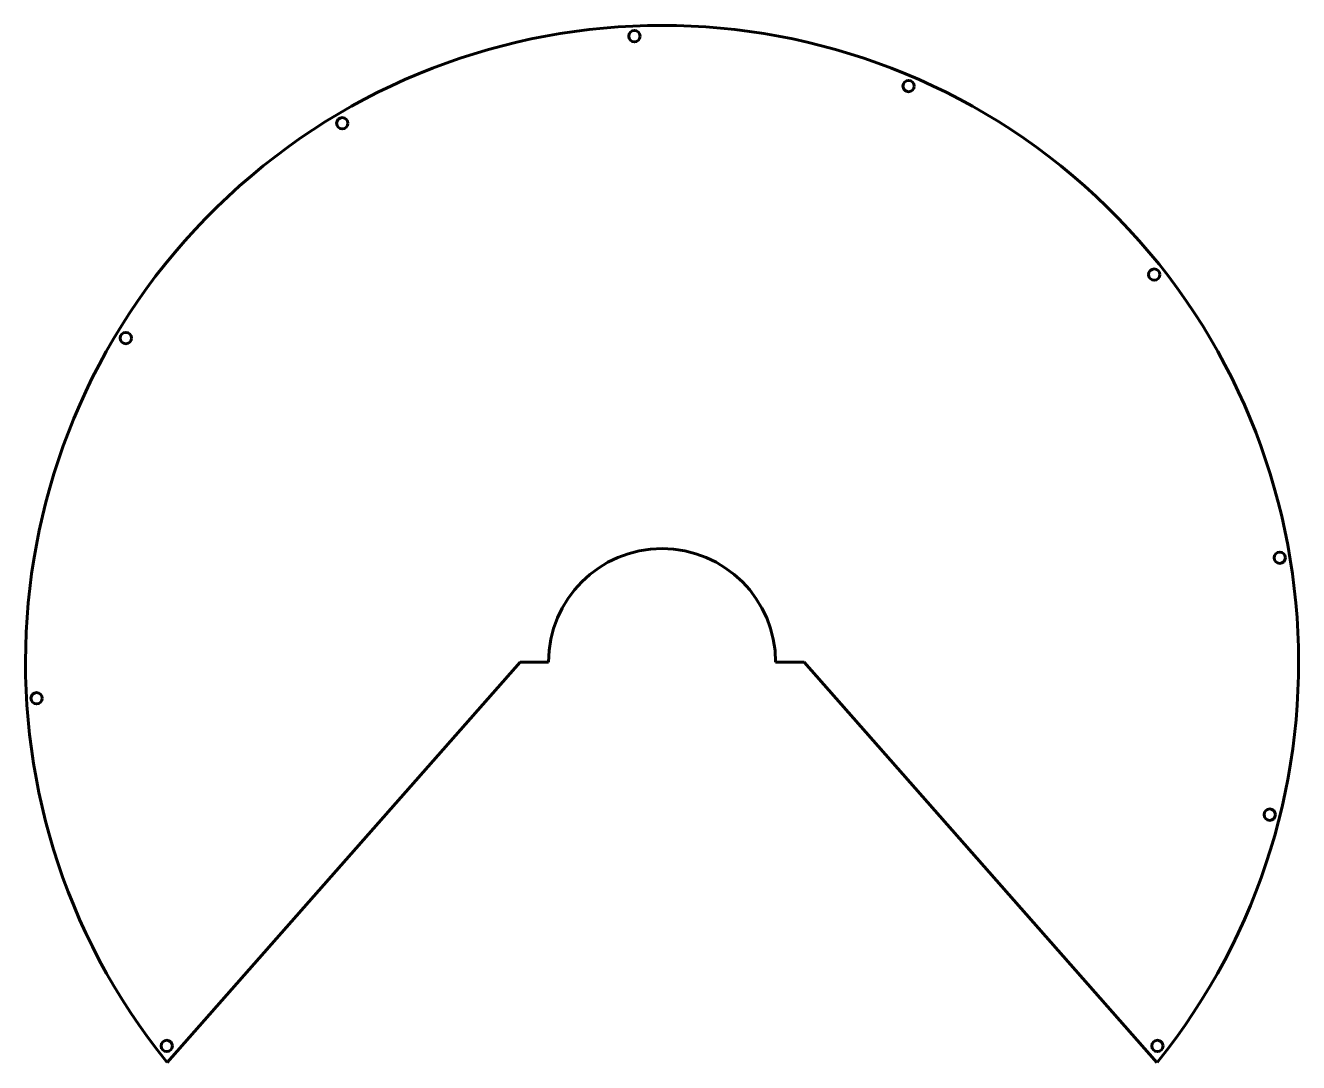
# Model space of a CAD drawing. Header units: millimetres. Extents: x -150 to 1195, y 0 to 1095.
import ezdxf

# ---------------------------------------------------------------- set-up
doc = ezdxf.new("R2010")
doc.units = ezdxf.units.MM
doc.linetypes.add('K5LT_BASIC', pattern=[0])
doc.layers.add('Системный слой', color=7, linetype='Continuous')

msp = doc.modelspace()

# ---------------------------------------------------------------- linework, layer by layer
at = {"layer": 'Системный слой', "color": 150, "linetype": 'K5LT_BASIC', "lineweight": 60, "true_color": 0x0080ff}
for p, q in [((373, 422.8), (0, 0)), ((403, 422.8), (373, 422.8)), ((673, 422.8), (643, 422.8)), ((1045.9, 0), (673, 422.8))]:
    msp.add_line(p, q, dxfattribs=at)
for centre in [(493.8, 1084), (783.5, 1031.3), (185.2, 992), (1043, 832.2), (-43.5, 765.2), (1175.6, 533.2), (-137.8, 384.7), (1165, 261.8), (-0.3, 17.5), (1046.3, 17.5)]:
    msp.add_circle(centre, 6, dxfattribs=at)
for radius, start, end in [(672.5, 321.0449, 218.9551), (120, 0, 180)]:
    msp.add_arc((523, 422.8), radius, start, end, dxfattribs=at)

doc.saveas('drawing.dxf')
